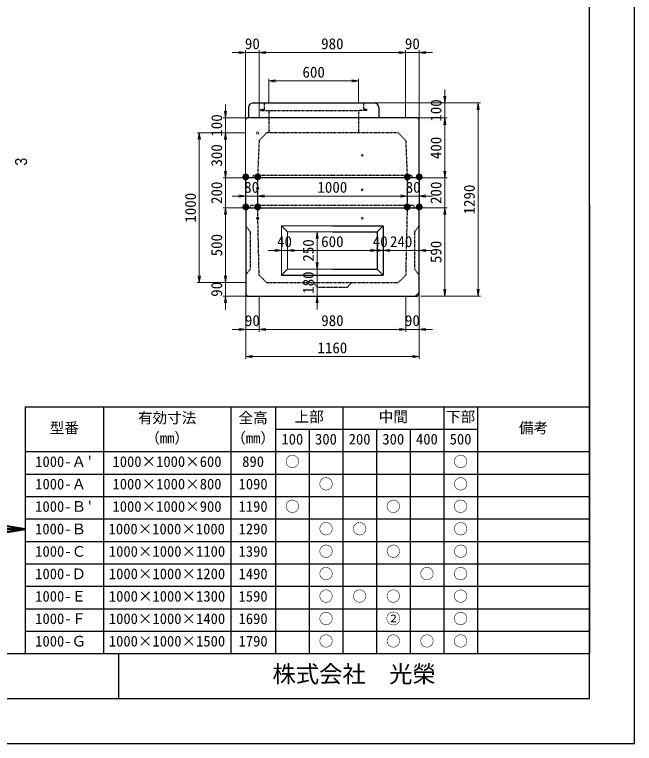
# Model space of a CAD drawing. Units: millimetres, scale not verified. Extents: x -210 to 210, y -148 to 148.
# Drawn here: x 71.8 to 210, y -148.5 to 13.9 of the extents above; entities that cross this region are included whole.
import ezdxf
from ezdxf.enums import TextEntityAlignment as Align

# ---------------------------------------------------------------- set-up
doc = ezdxf.new("R2010")
doc.units = ezdxf.units.MM
doc.linetypes.add('USER2', pattern=[4.7625, 3.175, -1.5875])
doc.layers.add('0-0', color=7, linetype='Continuous')
for name, color, linetype, lineweight in [('0-1_0', 9, 'Continuous', 25), ('0-2_dims', 2, 'Continuous', 13), ('0-3_pen1実線', 4, 'Continuous', 13), ('0-4_pen2実線', 3, 'Continuous', 13), ('0-5_pen3実線', 7, 'Continuous', 25), ('0-6_pen4実線', 6, 'Continuous', 25), ('0-8_pen2破線', 3, 'USER2', 25), ('0-9_鉄筋１', 7, 'Continuous', 50), ('0-B_draw', 7, 'Continuous', 13)]:
    doc.layers.add(name, color=color, linetype=linetype, lineweight=lineweight)
doc.styles.add('ＭＳ ゴシック', font='')
doc.styles.add('ＭＳ Ｐゴシック', font='')
doc.styles.get('ＭＳ ゴシック').set_extended_font_data('MS Gothic')
doc.styles.get('ＭＳ Ｐゴシック').set_extended_font_data('MS PGothic')

# ---------------------------------------------------------------- blocks, each defined once
blk = doc.blocks.new('部分図 1')
at = {"layer": '0-1_0'}
blk.add_lwpolyline([(0, 0), (12600, 0), (12600, 8910), (0, 8910)], close=True, dxfattribs=at)
at = {"layer": '0-2_dims', "lineweight": 18}
for p, q in [((10155, 4280.5), (10155, 4442)), ((10755, 4280.5), (10755, 4442)), ((10155, 4427), (10755, 4427)), ((11332, 4280), (11332, 4370)), ((9865, 4180), (9865, 4270)), ((10860.5, 4280), (11347, 4280)), ((10890.5, 4280), (11570, 4280)), ((11332, 4280), (11332, 4180)), ((11555, 4280), (11555, 2990)), ((10049.5, 4180), (9850, 4180)), ((9865, 4180), (9865, 4080)), ((11150.5, 4180), (11347, 4180)), ((11150.5, 4180), (11347, 4180)), ((11332, 4180), (11332, 4090)), ((11332, 4180), (11332, 3780)), ((9999, 4080), (9675, 4080)), ((9690, 4080), (9690, 3080)), ((9999.5, 4080), (9850, 4080)), ((9999.5, 4080), (9850, 4080)), ((9865, 4080), (9865, 3990)), ((9865, 4080), (9865, 3780)), ((9865, 3780), (9865, 3870)), ((11332, 3780), (11332, 3870)), ((9999.5, 3780), (9850, 3780)), ((9999.5, 3780), (9850, 3780)), ((9865, 3780), (9865, 3580)), ((11160.5, 3780), (11347, 3780)), ((11160.5, 3780), (11347, 3780)), ((11332, 3780), (11332, 3580)), ((10000.1, 3657.7), (9910.1, 3657.7)), ((10000.1, 3578.42), (10000.1, 3672.7)), ((10080.1, 3657.7), (10000.1, 3657.7)), ((10080.1, 3580.2), (10080.1, 3672.7)), ((10080.1, 3580.2), (10080.1, 3672.7)), ((11080.1, 3657.7), (10080.1, 3657.7)), ((10080.1, 3657.7), (10170.1, 3657.7)), ((11080.1, 3657.7), (10990.1, 3657.7)), ((11080.1, 3580.2), (11080.1, 3672.7)), ((11080.1, 3580.2), (11080.1, 3672.7)), ((11160.1, 3657.7), (11080.1, 3657.7)), ((11160.1, 3580.2), (11160.1, 3672.7)), ((11160.1, 3657.7), (11250.1, 3657.7)), ((9999.5, 3580), (9850, 3580)), ((9999, 3580), (9850, 3580)), ((9865, 3580), (9865, 3080)), ((9865, 3580), (9865, 3490)), ((11160.5, 3580), (11347, 3580)), ((11161, 3580), (11347, 3580)), ((11332, 3580), (11332, 2990)), ((11332, 3580), (11332, 3490)), ((10450.6, 3419.7), (10493.1, 3419.7)), ((10478.1, 3419.7), (10478.1, 3169.7)), ((10240.1, 3294.7), (10150.1, 3294.7)), ((10240.1, 3294.7), (10240.1, 3309.7)), ((10240.1, 3294.7), (10280.1, 3294.7)), ((10280.1, 3294.7), (10280.1, 3309.7)), ((10280.1, 3294.7), (10280.1, 3309.7)), ((10280.1, 3294.7), (10370.1, 3294.7)), ((10280.1, 3294.7), (10880.1, 3294.7)), ((10880.1, 3294.7), (10790.1, 3294.7)), ((10920.1, 3294.7), (10830.1, 3294.7)), ((10880.1, 3294.7), (10880.1, 3309.7)), ((10880.1, 3294.7), (10880.1, 3309.7)), ((10880.1, 3294.7), (10920.1, 3294.7)), ((10920.1, 3294.7), (10920.1, 3309.7)), ((10920.1, 3294.7), (10920.1, 3309.7)), ((10920.1, 3294.7), (11010.1, 3294.7)), ((10920.1, 3294.7), (11160.1, 3294.7)), ((11160.1, 3294.7), (11160.1, 3309.7)), ((11160.1, 3294.7), (11250.1, 3294.7)), ((10478.1, 3169.7), (10478.1, 3259.7)), ((9865, 3080), (9865, 3170)), ((10478.1, 3169.7), (10493.1, 3169.7)), ((10478.1, 3169.7), (10493.1, 3169.7)), ((10478.1, 3169.7), (10478.1, 2989.7)), ((9999, 3080), (9675, 3080)), ((9999.5, 3080), (9850, 3080)), ((9999.5, 3080), (9850, 3080)), ((9865, 3080), (9865, 2990)), ((11160.1, 3028.6), (11160.1, 2751.7)), ((10009.5, 2990), (9850, 2990)), ((9865, 2990), (9865, 2900)), ((10000.1, 3019), (10000.1, 2751.7)), ((10090.4, 2983), (10090.4, 2751.7)), ((10090.4, 2982.5), (10090.4, 2751.7)), ((10478.1, 2989.7), (10493.1, 2989.7)), ((10478.1, 2989.7), (10478.1, 2899.7)), ((11070.6, 2989.2), (11070.6, 2751.7)), ((11070.6, 2989.2), (11070.6, 2751.7)), ((11170.5, 2990), (11347, 2990)), ((11171, 2990), (11570, 2990)), ((10000.1, 2926.2), (10000.1, 2569.7)), ((11160.1, 2926.2), (11160.1, 2569.7)), ((10000.1, 2766.7), (9910.1, 2766.7)), ((10000.1, 2766.7), (10090.4, 2766.7)), ((10090.4, 2766.7), (10180.4, 2766.7)), ((10090.4, 2766.7), (11070.6, 2766.7)), ((11070.6, 2766.7), (10980.6, 2766.7)), ((11070.6, 2766.7), (11160.1, 2766.7)), ((11160.1, 2766.7), (11250.1, 2766.7)), ((10000.1, 2584.7), (11160.1, 2584.7))]:
    blk.add_line(p, q, dxfattribs=at)
at = {"layer": '0-2_dims', "lineweight": 50}
blk.add_line((8525, 1432), (8235, 1432), dxfattribs=at)
at = {"layer": '0-2_dims', "lineweight": 18}
for points in [[(10200, 4434.5), (10155, 4427), (10200, 4419.5)], [(10710, 4419.5), (10755, 4427), (10710, 4434.5)], [(11324.5, 4325), (11332, 4280), (11339.5, 4325)], [(11562.5, 4235), (11555, 4280), (11547.5, 4235)], [(9857.5, 4225), (9865, 4180), (9872.5, 4225)], [(11339.5, 4135), (11332, 4180), (11324.5, 4135)], [(11339.5, 4135), (11332, 4180), (11324.5, 4135)], [(9697.5, 4035), (9690, 4080), (9682.5, 4035)], [(9872.5, 4035), (9865, 4080), (9857.5, 4035)], [(9872.5, 4035), (9865, 4080), (9857.5, 4035)], [(9857.5, 3825), (9865, 3780), (9872.5, 3825)], [(9857.5, 3825), (9865, 3780), (9872.5, 3825)], [(11324.5, 3825), (11332, 3780), (11339.5, 3825)], [(11324.5, 3825), (11332, 3780), (11339.5, 3825)], [(9955.1, 3650.2), (10000.1, 3657.7), (9955.1, 3665.2)], [(10125.1, 3665.2), (10080.1, 3657.7), (10125.1, 3650.2)], [(10125.1, 3665.2), (10080.1, 3657.7), (10125.1, 3650.2)], [(11035.1, 3650.2), (11080.1, 3657.7), (11035.1, 3665.2)], [(11035.1, 3650.2), (11080.1, 3657.7), (11035.1, 3665.2)], [(11205.1, 3665.2), (11160.1, 3657.7), (11205.1, 3650.2)], [(9872.5, 3535), (9865, 3580), (9857.5, 3535)], [(9872.5, 3535), (9865, 3580), (9857.5, 3535)], [(11339.5, 3535), (11332, 3580), (11324.5, 3535)], [(11339.5, 3535), (11332, 3580), (11324.5, 3535)], [(10485.6, 3374.7), (10478.1, 3419.7), (10470.6, 3374.7)], [(10195.1, 3287.2), (10240.1, 3294.7), (10195.1, 3302.2)], [(10325.1, 3302.2), (10280.1, 3294.7), (10325.1, 3287.2)], [(10325.1, 3302.2), (10280.1, 3294.7), (10325.1, 3287.2)], [(10835.1, 3287.2), (10880.1, 3294.7), (10835.1, 3302.2)], [(10835.1, 3287.2), (10880.1, 3294.7), (10835.1, 3302.2)], [(10875.1, 3287.2), (10920.1, 3294.7), (10875.1, 3302.2)], [(10965.1, 3302.2), (10920.1, 3294.7), (10965.1, 3287.2)], [(11205.1, 3302.2), (11160.1, 3294.7), (11205.1, 3287.2)], [(10470.6, 3214.7), (10478.1, 3169.7), (10485.6, 3214.7)], [(10470.6, 3214.7), (10478.1, 3169.7), (10485.6, 3214.7)], [(9682.5, 3125), (9690, 3080), (9697.5, 3125)], [(9857.5, 3125), (9865, 3080), (9872.5, 3125)], [(9857.5, 3125), (9865, 3080), (9872.5, 3125)], [(11324.5, 3035), (11332, 2990), (11339.5, 3035)], [(11547.5, 3035), (11555, 2990), (11562.5, 3035)], [(9872.5, 2945), (9865, 2990), (9857.5, 2945)], [(10485.6, 2944.7), (10478.1, 2989.7), (10470.6, 2944.7)], [(9955.1, 2759.2), (10000.1, 2766.7), (9955.1, 2774.2)], [(10135.4, 2774.2), (10090.4, 2766.7), (10135.4, 2759.2)], [(10135.4, 2774.2), (10090.4, 2766.7), (10135.4, 2759.2)], [(11025.6, 2759.2), (11070.6, 2766.7), (11025.6, 2774.2)], [(11025.6, 2759.2), (11070.6, 2766.7), (11025.6, 2774.2)], [(11205.1, 2774.2), (11160.1, 2766.7), (11205.1, 2759.2)], [(10045.1, 2592.2), (10000.1, 2584.7), (10045.1, 2577.2)], [(11115.1, 2577.2), (11160.1, 2584.7), (11115.1, 2592.2)]]:
    blk.add_lwpolyline(points, dxfattribs=at)
at = {"layer": '0-2_dims', "lineweight": 50}
blk.add_lwpolyline([(8405, 1412), (8525, 1432), (8405, 1452)], dxfattribs=at)
at = {"layer": '0-3_pen1実線'}
for p, q in [((10755, 4227.02), (10757.98, 4230)), ((11136.65, 2989.7), (11160.1, 3013.15))]:
    blk.add_line(p, q, dxfattribs=at)
at = {"layer": '0-4_pen2実線'}
blk.add_line((10811, 4236), (10811, 4230), dxfattribs=at)
for centre, radius in [((10080, 4080), 8), ((10780, 3930), 6), ((10080, 3710), 8), ((10780, 3700), 6), ((10080.1, 3509.7), 8), ((10780.1, 3509.7), 6)]:
    blk.add_circle(centre, radius, dxfattribs=at)
at = {"layer": '0-5_pen3実線'}
for p, q in [((10020, 4250), (10020, 4180)), ((10050, 4280), (10860, 4280)), ((10890, 4250), (10890, 4180)), ((11150, 4180), (10010, 4180)), ((11160, 4170), (11150, 4180)), ((11160, 3780), (11160, 4170)), ((10000, 3780), (10000, 3580)), ((11160, 3780), (10000, 3780)), ((11160, 3780), (11160, 3580)), ((10000, 3580), (11160, 3580)), ((11160.1, 2999.7), (11160.1, 3579.7)), ((10580.1, 3459.7), (10920.1, 3459.7)), ((10920.1, 3459.7), (10880.1, 3419.7)), ((10920.1, 3459.7), (10920.1, 3129.7)), ((10580.1, 3169.7), (10880.1, 3169.7)), ((10880.1, 3169.7), (10920.1, 3129.7)), ((10240.1, 3129.7), (10920.1, 3129.7)), ((10010.1, 2989.7), (11150.1, 2989.7)), ((11160.1, 2999.7), (11150.1, 2989.7)), ((9050, 2250), (9050, 600)), ((9900, 2250), (9900, 600)), ((10200, 2250), (10200, 600)), ((10650, 2250), (10650, 600)), ((11325, 2250), (11325, 600)), ((11550, 2250), (11550, 600)), ((10200, 2100), (11550, 2100)), ((10425, 2100), (10425, 600)), ((10875, 2100), (10875, 600)), ((11100, 2100), (11100, 600)), ((8525, 1950), (12300, 1950)), ((8525, 1800), (12300, 1800)), ((8525, 1650), (12300, 1650)), ((8525, 1500), (12300, 1500)), ((8525, 1350), (12300, 1350)), ((8525, 1200), (12300, 1200)), ((8525, 1050), (12300, 1050)), ((8525, 900), (12300, 900)), ((8525, 750), (12300, 750))]:
    blk.add_line(p, q, dxfattribs=at)
for points in [[(10000.1, 3579.7), (10000.1, 2999.7), (10010.1, 2989.7)], [(10580.1, 3419.7), (10880.1, 3419.7), (10880.1, 3169.7)]]:
    blk.add_lwpolyline(points, dxfattribs=at)
for centre, start, end in [((10050, 4250), 90, 180), ((10860, 4250), 0, 90)]:
    blk.add_arc(centre, 30, start, end, dxfattribs=at)
at = {"layer": '0-6_pen4実線'}
for p, q in [((12300, 3600), (12300, 2100)), ((8525, 2250), (12300, 2250)), ((8525, 2250), (8525, 600)), ((12300, 2100), (12300, 600)), ((300, 600), (12300, 600)), ((9150, 600), (9150, 300))]:
    blk.add_line(p, q, dxfattribs=at)
blk.add_lwpolyline([(300, 300), (12300, 300), (12300, 8610), (300, 8610)], close=True, dxfattribs=at)
at = {"layer": '0-8_pen2破線'}
for p, q in [((10123, 4280), (10123, 4230)), ((10787, 4280), (10787, 4236)), ((10099, 4236), (10123, 4236)), ((10155, 4230), (10155, 4180)), ((10811, 4230), (10755, 4230)), ((10755, 4230), (10755, 4180)), ((10811, 4236), (10787, 4236)), ((10155, 4180), (10155, 4080)), ((10755, 4180), (10755, 4080)), ((10090, 4030), (10140, 4080)), ((11020, 4080), (11070, 4030)), ((10090, 4030), (10080, 3795)), ((11070, 4030), (11080, 3795)), ((10050, 3795), (10045, 3780)), ((10580, 3795), (10050, 3795)), ((10080, 3780), (10080, 3595)), ((11110, 3795), (10580, 3795)), ((11080, 3780), (11080, 3595)), ((11110, 3795), (11115, 3780)), ((10030, 3580), (10035, 3595)), ((10580, 3595), (10035, 3595)), ((10090.1, 3129.7), (10080.1, 3579.7)), ((11125, 3595), (10580, 3595)), ((11080.1, 3579.7), (11070.1, 3129.7)), ((11130, 3580), (11125, 3595)), ((11160.1, 3459.7), (11130.1, 3419.7)), ((11130.1, 3419.7), (11130.1, 3169.7)), ((11130.1, 3169.7), (11160.1, 3129.7)), ((10140.1, 3079.7), (10090.1, 3129.7)), ((11070.1, 3129.7), (11020.1, 3079.7)), ((10140.1, 3079.7), (11020.1, 3079.7)), ((10480.1, 3049.7), (10450.1, 3079.7))]:
    blk.add_line(p, q, dxfattribs=at)
for points in [[(10099, 4236), (10099, 4230), (10755, 4230)], [(11020, 4080), (10580, 4080), (10140, 4080)], [(10000.1, 3459.7), (10030.1, 3419.7), (10030.1, 3169.7), (10000.1, 3129.7)], [(10480.1, 3049.7), (10680.1, 3049.7), (10710.1, 3079.7)]]:
    blk.add_lwpolyline(points, dxfattribs=at)
at = {"layer": '0-9_鉄筋１', "lineweight": 13}
for p, q in [((10000, 4154.8), (10000, 4632)), ((10089.9, 4180.5), (10089.9, 4632)), ((10089.9, 4180.5), (10089.9, 4632)), ((11070, 4180.5), (11070, 4632)), ((11070, 4180.5), (11070, 4632)), ((11160, 4130.5), (11160, 4632)), ((10000, 4617), (9910, 4617)), ((10000, 4617), (10089.9, 4617)), ((10089.9, 4617), (10179.9, 4617)), ((10089.9, 4617), (11070, 4617)), ((11070, 4617), (10980, 4617)), ((11070, 4617), (11160, 4617)), ((11160, 4617), (11250, 4617))]:
    blk.add_line(p, q, dxfattribs=at)
for points in [[(9955, 4609.5), (10000, 4617), (9955, 4624.5)], [(10134.9, 4624.5), (10089.9, 4617), (10134.9, 4609.5)], [(10134.9, 4624.5), (10089.9, 4617), (10134.9, 4609.5)], [(11025, 4609.5), (11070, 4617), (11025, 4624.5)], [(11025, 4609.5), (11070, 4617), (11025, 4624.5)], [(11205, 4624.5), (11160, 4617), (11205, 4609.5)]]:
    blk.add_lwpolyline(points, dxfattribs=at)
at = {"layer": '0-B_draw'}
for p, q in [((10000, 4170), (10010, 4180)), ((10000, 4170), (10000, 3780)), ((10240.1, 3459.7), (10240.1, 3129.7)), ((10240.1, 3459.7), (10280.1, 3419.7)), ((10240.1, 3459.7), (10580.1, 3459.7)), ((10280.1, 3419.7), (10280.1, 3169.7)), ((10280.1, 3419.7), (10580.1, 3419.7)), ((10280.1, 3169.7), (10240.1, 3129.7)), ((10280.1, 3169.7), (10580.1, 3169.7))]:
    blk.add_line(p, q, dxfattribs=at)
at = {"layer": '0-2_dims', "color": 7, "style": 'ＭＳ ゴシック'}
for s, p in [('600', (10380, 4427.5)), ('80', (9990.1, 3658.2)), ('1000', (10480.1, 3658.2)), ('80', (11070.1, 3658.2)), ('40', (10210.1, 3295.2)), ('600', (10505.1, 3295.2)), ('40', (10850.1, 3295.2)), ('240', (10965.1, 3295.2)), ('90', (9995.25, 2767.2)), ('980', (10505.5, 2767.2)), ('90', (11065.35, 2767.2)), ('1160', (10480.1, 2585.2))]:
    blk.add_text(s, height=73.31, dxfattribs=at).set_placement(p, align=Align.BOTTOM_LEFT)
for s, p in [('100', (11331.5, 4155)), ('100', (9864.5, 4055)), ('400', (11331.5, 3905)), ('300', (9864.5, 3855)), ('200', (9864.5, 3605)), ('200', (11331.5, 3605)), ('1290', (11554.5, 3535)), ('1000', (9689.5, 3480)), ('500', (9864.5, 3255)), ('250', (10477.6, 3219.7)), ('590', (11331.5, 3210)), ('180', (10477.6, 3004.7)), ('90', (9864.5, 2985))]:
    blk.add_text(s, height=73.31, rotation=90, dxfattribs=at).set_placement(p, align=Align.BOTTOM_LEFT)
at = {"layer": '0-2_dims', "color": 7, "style": 'ＭＳ Ｐゴシック', "width": 0.9}
blk.add_text('3', height=79.98, rotation=90, dxfattribs=at).set_placement((8561.68, 3861.22), align=Align.BOTTOM_LEFT)
at = {"layer": '0-2_dims', "color": 1, "style": 'ＭＳ ゴシック'}
for p in [(9975, 3755.1), (10055.3, 3755.8), (11055.5, 3755.2), (11135.1, 3755.5)]:
    blk.add_text('●', height=36.66, dxfattribs=at).set_placement(p, align=Align.BOTTOM_LEFT)
at = {"layer": '0-2_dims', "style": 'ＭＳ ゴシック'}
for p in [(9975.1, 3554.66), (10055.1, 3554.7), (11055.09, 3554.66), (11135.1, 3554.7)]:
    blk.add_text('●', height=36.66, dxfattribs=at).set_placement(p, align=Align.BOTTOM_LEFT)
at = {"layer": '0-5_pen3実線', "style": 'ＭＳ ゴシック'}
for s, height, p in [('有効寸法', 71.47, (9280.03, 2118.76)), ('全高', 71.47, (9952.52, 2118.76)), ('上部', 71.51, (10327.46, 2126.23)), ('中間', 71.46, (10890.02, 2126.26)), ('下部', 71.52, (11339.95, 2126.23)), ('型番', 71.47, (8690.02, 2051.26)), ('備考', 71.45, (11827.54, 2051.27)), ('（mm）', 71.49, (9328.73, 1983.74)), ('（mm）', 71.49, (9903.73, 1983.74)), ('100', 71.47, (10239.39, 1976.26)), ('300', 71.47, (10464.39, 1976.26)), ('200', 71.47, (10689.39, 1976.26)), ('300', 71.47, (10914.39, 1976.26)), ('400', 71.46, (11139.4, 1976.27)), ('500', 71.47, (11364.39, 1976.26)), ("1000-Ａ'", 71.47, (8592.52, 1826.26)), ('1000×1000×600', 71.48, (9109.39, 1826.25)), ('890', 71.47, (9976.89, 1826.26)), ('○', 71.37, (10263.83, 1826.33)), ('○', 71.37, (11388.83, 1826.33)), ('1000-Ａ ', 71.47, (8592.54, 1676.26)), ('1000×1000×800', 71.48, (9109.39, 1676.25)), ('1090', 71.47, (9952.51, 1676.26)), ('○', 71.37, (10488.83, 1676.33)), ('○', 71.37, (11388.83, 1676.33)), ("1000-Ｂ'", 71.47, (8592.52, 1526.26)), ('1000×1000×900', 71.48, (9109.39, 1526.25)), ('1190', 71.47, (9952.51, 1526.26)), ('○', 71.37, (10263.83, 1526.33)), ('○', 71.37, (10938.83, 1526.33)), ('○', 71.37, (11388.83, 1526.33)), ('1000-Ｂ ', 71.47, (8591.7, 1376.26)), ('1000×1000×1000', 71.48, (9083.34, 1376.25)), ('1290', 71.47, (9952.51, 1376.26)), ('○', 71.37, (10488.83, 1376.33)), ('○', 71.37, (10713.83, 1376.33)), ('○', 71.37, (11388.83, 1376.33)), ('1000-Ｃ ', 71.47, (8592.54, 1226.26)), ('1000×1000×1100', 71.48, (9085.01, 1226.25)), ('1390', 71.47, (9952.51, 1226.26)), ('○', 71.37, (10488.83, 1226.33)), ('○', 71.37, (10938.83, 1226.33)), ('○', 71.37, (11388.83, 1226.33)), ('1000-Ｄ ', 71.47, (8592.53, 1076.26)), ('○', 71.37, (10488.83, 1076.33)), ('○', 71.37, (11163.83, 1076.33)), ('○', 71.37, (11388.83, 1076.33)), ('1000×1000×1200', 71.48, (9085.01, 1076.25)), ('1490', 71.47, (9952.51, 1076.26)), ('○', 71.37, (10488.83, 926.33)), ('○', 71.37, (10713.83, 926.33)), ('○', 71.37, (10938.83, 926.33)), ('○', 71.37, (11388.83, 926.33)), ('1000-Ｅ ', 71.47, (8592.52, 926.26)), ('1000×1000×1300', 71.48, (9085.01, 926.25)), ('1590', 71.47, (9952.51, 926.26)), ('○', 71.37, (10488.83, 776.33)), ('②', 71.47, (10938.76, 776.26)), ('○', 71.37, (11388.83, 776.33)), ('1000-Ｆ ', 71.46, (8592.56, 776.27)), ('1000×1000×1400', 71.48, (9085.01, 776.25)), ('1690', 71.47, (9952.51, 776.26)), ('1000-Ｇ ', 71.47, (8592.52, 626.26)), ('1000×1000×1500', 71.48, (9085.01, 626.25)), ('1790', 71.47, (9952.51, 626.26)), ('○', 71.37, (10488.83, 626.33)), ('○', 71.37, (10938.83, 626.33)), ('○', 71.37, (11163.83, 626.33)), ('○', 71.37, (11388.83, 626.33)), ('株式会社\u3000光榮', 114.4, (10179.07, 372.01))]:
    blk.add_text(s, height=height, dxfattribs=at).set_placement(p, align=Align.BOTTOM_LEFT)
at = {"layer": '0-9_鉄筋１', "style": 'ＭＳ ゴシック'}
for s, p in [('90', (9994.95, 4617.5)), ('980', (10504.95, 4617.5)), ('90', (11065, 4617.5))]:
    blk.add_text(s, height=73.31, dxfattribs=at).set_placement(p, align=Align.BOTTOM_LEFT)

msp = doc.modelspace()

# ---------------------------------------------------------------- block references
at = {"layer": '0-0', "xscale": 0.0333333, "yscale": 0.0333333}
msp.add_blockref('部分図 1', (-210, -148.5), dxfattribs=at)

doc.saveas('drawing.dxf')
